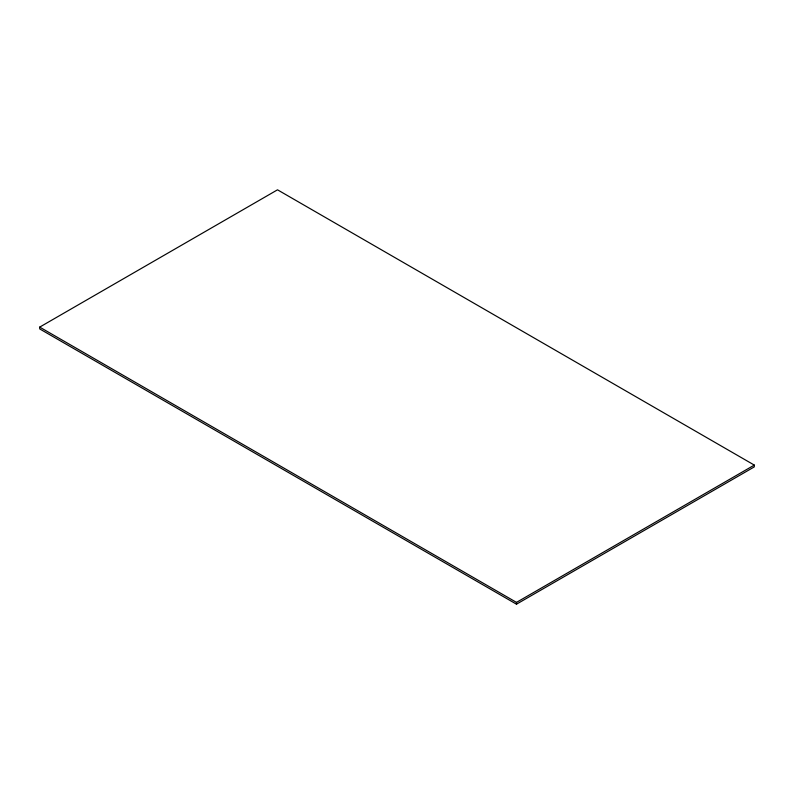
<?xml version="1.0" encoding="UTF-8"?>
<svg xmlns="http://www.w3.org/2000/svg" width="794" height="794" viewBox="0 0 794 794"><rect width="100%" height="100%" fill="white"/><g stroke="black" fill="none" stroke-linecap="round" stroke-linejoin="round"><path stroke-width="1.19" d="M39.7 327.108L277.513 189.816L754.3 465.086L754.3 466.892L516.487 604.184L39.7 328.914L39.7 327.108L516.487 602.388L754.3 465.086M516.487 602.388L516.487 604.184"/></g></svg>
